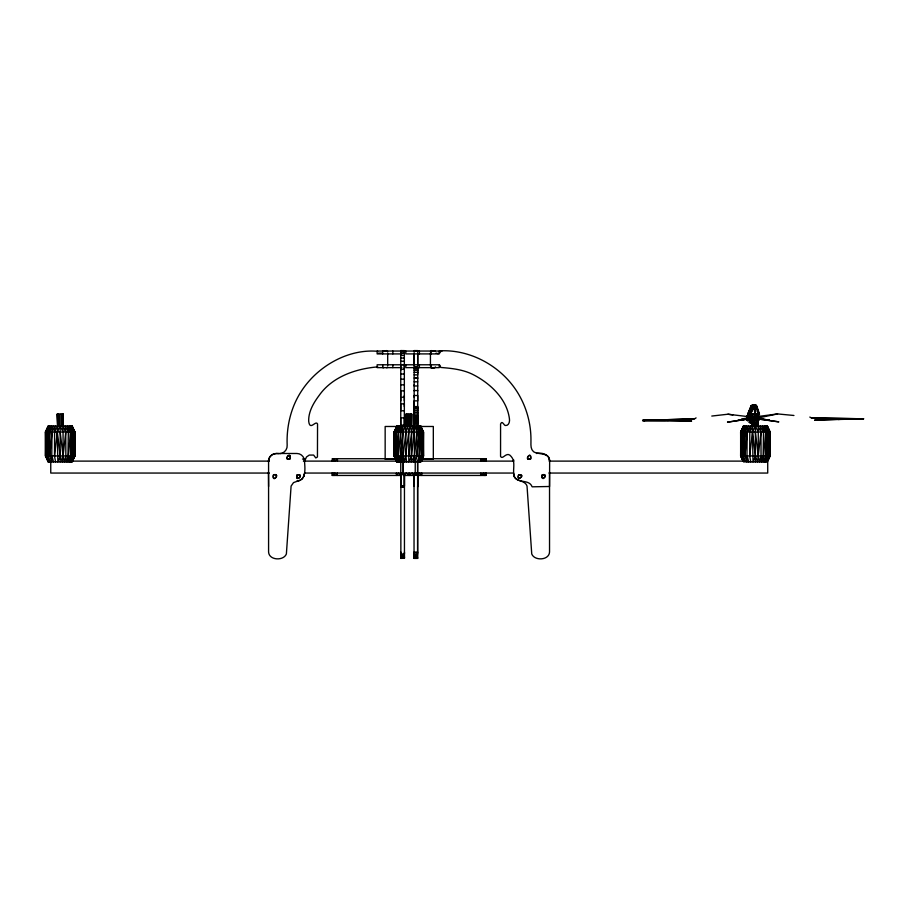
<?xml version="1.0" encoding="UTF-8"?>
<svg xmlns="http://www.w3.org/2000/svg" width="909" height="909" viewBox="0 0 909 909"><rect width="100%" height="100%" fill="white"/><g stroke="black" fill="none" stroke-linecap="round" stroke-linejoin="round"><path stroke-width="1.36" d="M72.05 426.06L74.913 432.036L74.629 455.943L72.129 461.908L74.913 455.943L74.629 432.036L72.05 426.06L74.913 432.036L74.913 455.943L45.45 455.943L45.745 432.036L48.291 426.06L45.45 432.036L45.45 455.943L48.234 461.908L70.527 461.908L73.799 455.943L74.618 432.036L72.061 426.06L48.291 426.06L45.45 432.036L45.745 455.943L48.234 461.908M50.756 461.113L50.756 473.055L269.223 473.055M60.176 455.943L62.278 461.908L63.073 455.943L63.062 432.036L60.176 426.06L57.301 432.036L57.824 461.908L60.176 455.943L57.301 432.036L58.63 414.118L58.665 426.06L60.176 414.118L60.176 461.908M61.721 414.118L61.721 426.06L62.721 414.118L63.164 426.06L63.164 414.118L57.187 414.118L57.608 426.06L54.585 432.036L54.517 455.943L55.585 461.908M337.273 473.055L337.273 475.452L334.864 473.055L333.978 475.452L333.058 473.055L332.251 475.452L400.971 475.452M337.421 461.113L337.421 458.715L335.001 461.113L334.126 458.715L333.194 461.113L332.387 458.715L396.563 458.715M382.689 367.645L382.689 364.782M382.689 353.908L382.689 351.044M392.836 367.645L392.836 364.782M392.836 353.908L392.836 351.044M396.426 473.055L396.426 475.452L398.494 473.055L400.13 475.452L400.789 473.055M400.755 483.122L400.755 482.031M400.755 480.918L400.755 480.259M400.755 400.858L400.755 351.828L404.346 351.828L404.346 350.601L400.755 350.601L404.346 350.897M400.858 558.41L400.858 557.706L404.448 557.706L404.448 556.865M400.858 556.865L400.858 555.717M400.858 475.043L400.858 553.979L404.448 553.979L404.448 474.85L404.448 486.099M400.755 461.17L400.755 486.804L404.346 486.815L404.346 474.918L403.153 474.93L403.153 461.215M421.776 473.055L421.776 475.452L419.788 473.055L418.06 475.452L415.208 473.055L413.731 475.452L412.209 473.055L409.095 475.452L406.153 473.055L404.46 475.452L403.266 473.055L403.266 461.113M404.346 486.713L400.755 486.622M404.346 406.573L404.346 352.897M404.448 558.228L400.858 558.387L400.858 552.081M405.812 351.044L405.812 353.908L439.217 353.908L439.217 351.044M409.095 475.452L409.095 473.055M414.038 553.979L414.038 474.85L417.617 474.952L415.231 474.839L415.231 461.033M414.14 426.753L414.14 395.517L417.72 395.517L417.72 400.858L414.14 400.858L414.14 407.777L417.72 407.777M414.14 390.859L414.14 384.837M414.14 367.77L417.72 367.611M414.14 365.532L414.14 352.897M417.617 553.979L417.617 486.099M417.72 486.19L417.72 475.089M417.72 426.753L417.72 390.54L414.14 390.54L414.14 397.222M417.72 374.019L417.72 369.259M417.72 365.532L417.72 352.897M417.72 351.079L414.14 350.647M419.379 367.645L419.379 364.782M419.379 353.908L419.379 351.044M421.912 461.113L421.912 458.715L486.088 458.715L486.315 461.113M430.434 365.532L430.434 352.897M431.196 367.645L431.196 364.782M431.196 353.908L431.196 351.044M480.918 473.055L480.918 475.452L483.327 473.055L484.213 475.452L485.133 473.055L485.951 475.452L417.231 475.452M481.066 461.113L481.066 458.715L483.474 461.113L484.361 458.715L485.281 461.113L486.088 458.715M549.536 472.089L549.536 552.081C549.081 560.433 534.503 561.103 531.742 553.979L527.027 486.099C524.947 479.225 513.176 482.236 513.642 473.419M767.241 426.06L769.821 432.036L769.809 455.943L767.139 461.908L770.105 455.943L769.821 432.036L767.253 426.06L770.105 432.036L769.821 455.943L767.821 460.715L770.105 455.943L770.105 432.036L767.241 426.06L743.494 426.06L740.642 432.036L740.642 455.943L742.869 460.715M755.379 455.943L757.47 461.908L758.265 455.943L758.254 432.036L755.379 426.06L752.493 432.036L753.016 461.908L755.379 455.943L752.493 432.036L752.845 422.083M755.379 461.908L755.379 422.083M47.473 429.65L48.825 426.06L45.745 432.036L45.745 455.943L48.484 461.908L46.564 455.943L47.972 432.036L51.29 426.06L49.813 432.036L49.734 455.943L51.699 461.908L52.029 432.036L53.131 426.06L49.813 432.036L47.904 455.943L49.143 461.908L46.564 455.943L46.598 432.036L48.813 426.06L46.348 430.843L48.313 426.06M415.413 461.908L416.958 455.943L416.981 432.036L414.72 426.06L411.652 455.943L408.777 461.908L408.811 432.036L410.004 426.06L411.675 432.036L411.129 461.908L414.413 455.943L416.981 432.036L416.754 426.06L419.197 432.036L419.208 455.943L417.231 461.908L421.06 455.943L421.015 432.036L419.685 426.06L422.378 432.036L422.412 455.943L419.844 461.908M742.926 460.715L740.926 455.943L740.937 432.036L743.494 426.06L740.642 432.036L740.937 455.943L743.676 461.908L741.755 455.943L743.176 432.036L746.482 426.06L745.005 432.036L744.926 455.943L746.891 461.908L747.221 432.036L748.323 426.06L745.005 432.036L743.096 455.943L744.346 461.908L741.755 455.943L741.789 432.036L744.005 426.06L740.926 432.036L740.642 455.943L770.105 455.943M750.777 461.908L749.709 455.943L749.777 432.036L750.504 426.06L747.221 432.036L744.926 455.943M420.731 426.06L423.219 432.036L423.514 455.943L420.549 461.908L423.253 455.943L423.514 432.036L394.052 432.036L394.347 455.943L396.994 461.908L394.052 455.943L394.052 432.036L396.835 426.06L420.731 426.06L423.514 432.036L423.514 455.943L420.731 461.908L396.835 461.908L394.052 455.943L394.12 448.91M752.084 411.754L752.197 405.516L753.766 404.823L756.379 405.403C757.277 407.05 760.56 416.254 758.367 414.197L759.401 414.186L755.868 405.38L753.766 404.823L751.186 405.584L747.596 414.243L750.732 414.652L751.05 422.39L752.663 422.367L749.289 422.424L752.186 422.56L752.3 426.537M752.538 422.083L752.413 426.06L752.402 422.083M755.368 405.471L755.095 414.174L747.596 414.243L749.073 414.629L747.732 414.22L751.698 405.607L753.766 404.823L756.379 405.403L758.776 414.163L759.549 414.174L754.663 414.595L758.776 414.163L755.368 405.471L751.186 405.584L748.357 414.243L749.55 414.652L751.05 422.39M63.164 414.118L62.778 426.06L62.278 420.753M396.585 460.715L394.347 455.943L395.154 432.036L397.108 426.06L394.313 432.036L394.347 455.943L396.835 461.908M411.357 426.06L411.766 414.118L405.8 414.118L405.8 426.06L406.243 414.118L406.221 426.06L407.232 414.118L407.266 426.06L408.777 414.118L408.732 426.06L410.186 414.118L410.243 426.06L411.322 414.118L411.357 426.06L411.322 414.118M422.412 455.943L423.219 432.036L420.458 426.06L422.378 432.036M268.473 461.215L268.598 459.829M304.379 473.6L303.97 476.055L301.902 479.191M387.677 367.031L386.791 367.838M296.834 481.145C306.776 480.634 304.935 467.465 304.481 461.033C304.538 457.011 300.959 453.432 296.936 453.489L276.12 453.489C272.086 453.443 268.519 457.011 268.575 461.033L268.587 552.081C269.03 560.433 283.619 561.103 286.38 553.979L291.096 486.099L293.505 482.611L300.538 480.043M513.642 461.033L513.721 459.977M419.208 455.943L421.015 432.036L418.424 426.06L419.197 432.036L416.958 455.943L413.345 461.908L414.413 455.943L414.436 432.036L412.436 426.06L408.755 455.943M753.141 422.083L752.857 426.06L749.777 432.036M332.171 461.113L332.387 458.715M485.951 475.452L486.167 473.055M49.734 455.943L52.029 432.036L55.313 426.06L54.585 432.036M63.062 432.036L62.687 426.06L65.778 432.036L65.846 455.943L64.255 461.908L63.073 455.943L65.778 432.036L65.073 426.06L68.334 432.036L67.88 461.908L70.629 455.943L72.379 432.036L70.538 426.06L73.765 432.036L73.799 455.943L71.413 461.908L74.629 455.943L74.629 432.036L71.538 426.06L73.765 432.036L72.447 455.943L70.527 461.908M757.697 423.412L757.913 426.06L760.969 432.036L761.038 455.943L759.458 461.908L758.265 455.943L760.969 432.036L760.265 426.06L763.526 432.036L763.071 461.908L765.821 455.943L767.582 432.036L765.73 426.06L768.957 432.036L768.991 455.943L766.605 461.908L769.821 455.943L769.809 432.036L766.73 426.06L768.957 432.036L767.65 455.943L765.719 461.908L745.425 461.908L743.096 455.943L743.176 432.036L745.005 426.06L741.789 432.036L740.926 455.943L743.107 460.715M54.517 455.943L57.301 432.036M749.709 455.943L752.493 432.036M435.434 366.941C434.922 368.668 431.093 368.668 430.434 367.031M752.084 426.537L752.584 422.537L749.868 422.412L749.55 414.652L750.732 414.652M754.368 422.083L753.856 426.06L753.845 422.083M751.402 417.481L751.504 420.322L747.084 420.424L747.653 416.095L749.152 416.061L751.345 416.061L750.686 420.333L747.084 420.424L746.891 416.117L747.653 416.095L751.345 416.061L746.891 416.117L747.221 420.435L758.708 420.253L758.572 415.947L757.424 415.958M753.766 404.823L753.436 405.562L751.698 405.607L750.527 414.197L747.732 414.22L757.22 414.163L756.265 414.584L756.595 422.333L758.356 422.299L757.47 422.31M268.655 459.977L268.871 458.931M395.188 455.943L398.426 461.908L396.551 455.943L396.506 432.036L397.858 426.06L395.154 432.036L395.188 455.943L397.551 461.908L394.347 455.943M753.254 423.867L752.641 426.526L752.584 422.537L749.289 422.424L756.595 422.333M753.231 409.209L754.129 405.425L755.868 405.38L756.186 409.164M304.629 461.17L306.481 457L309.253 455.079L313.628 455.068L315.787 457.954L317.446 457L317.548 423.992C315.753 419.81 309.889 431.4 308.696 421.276C308.344 411.732 313.571 402.869 319.093 395.517C332.399 376.485 356.248 368.645 377.735 366.895M747.084 420.424L747.834 420.401L749.152 416.061L751.345 416.061L746.891 416.117L750.948 416.083L752.22 419.254M303.856 476.407L304.345 474.816M752.459 416.061L754.459 420.322L754.277 416.027L756.481 420.288L757.822 415.958L758.572 415.947L757.947 420.265L757.822 415.958L756.322 415.981L749.777 416.095L749.97 420.401L752.641 420.31L749.777 416.095L750.948 416.083L751.129 420.333L749.97 420.401L748.05 416.129L748.232 420.424L751.129 420.333L750.504 416.083L747.039 416.129L747.221 420.435L751.129 420.333L750.504 416.083M72.209 460.715L73.379 457.136M268.791 459.034C269.996 454.693 274.836 452.943 278.949 453.648M430.457 351.272L431.332 350.59L435.4 351.226M742.664 429.65L744.016 426.06L740.937 432.036L740.937 455.943L742.869 459.522M418.742 461.908L421.06 455.943M396.835 426.06L394.313 432.036L397.108 426.06M743.505 426.06L740.926 432.036L741.278 441.876M396.506 432.036L399.096 426.06L396.551 455.943L399.608 461.908L398.369 455.943L398.358 432.036L400.778 426.06L401.074 461.908L398.369 455.943L400.608 432.036L402.778 426.06L402.767 461.908L400.585 455.943L403.153 432.036L405.073 426.06L405.914 432.036L405.891 455.943L406.641 461.908M748.902 413.004L752.197 405.516M382.723 351.226L386.791 350.59L387.654 351.272M72.379 460.715L74.618 455.943L74.618 432.036L71.527 426.06M767.571 460.715L769.809 455.943L769.469 446.092M74.913 455.943L71.936 461.908L74.629 455.943L74.084 440.479M421.299 459.522L423.253 455.943L423.219 432.036M765.719 461.908L768.991 455.943L769.809 432.036L766.719 426.06L768.082 429.65M530.788 458.761C531.208 449.932 523.482 461.352 530.481 459.045M273.427 474.964C271.768 483.849 280.983 473.35 273.825 474.691M290.073 458.829C291.914 449.739 281.767 461.363 290.312 458.602C290.232 450.16 283.165 461.17 289.676 459.102M297.084 474.952C294.527 483.611 305.685 473.487 297.084 474.952C295.107 483.111 304.913 474.134 297.482 474.68M530.595 458.818C531.856 450.046 523.198 460.579 530.208 459.079M542.15 474.964C540.935 483.815 549.672 473.282 542.537 474.703M273.37 475.066C272.234 483.599 280.824 473.328 273.745 474.793M518.869 474.691C514.994 483.69 527.788 473.419 518.391 475.202C516.903 482.327 525.913 473.941 518.641 474.839M542.355 474.93C539.56 482.043 549.786 474.35 542.366 474.93L542.775 474.703M667.99 420.526L691.647 421.003L642.583 420.481L694.533 418.799L696.089 417.901M757.663 417.254L759.81 416.402L757.356 417.276M749.107 418.879L727.541 422.151L749.107 418.879L753.038 417.22L727.961 414.22L711.781 416.049M757.152 414.618L758.367 414.197L758.254 432.036M757.458 414.584L758.776 414.163L756.265 414.584L757.776 422.31L757.458 414.584L759.401 414.186L757.936 414.606M751.186 414.606L755.095 414.174L753.436 405.562L750.527 414.197L751.186 414.606L751.516 422.401L752.186 422.56L749.402 422.424M811.476 417.958L863.55 418.799L838.155 419.379L863.55 418.799L811.476 417.958L809.817 417.072M668.024 420.64L642.583 420.481L694.533 418.799M644.822 420.288L643.879 420.469L666.717 420.322M382.041 353.158L378.474 353.169M768.9 420.424L778.854 421.867L757.14 418.89L769.605 420.299L757.265 418.163L769.605 420.299M793.943 415.481L777.581 413.925L757.265 418.163M758.083 416.492L777.581 413.925M741.494 418.969L753.038 417.22L749.493 416.731L749.573 417.663L751.3 418.095L749.493 416.731M279.927 453.648C284.222 453.455 287.574 449.341 287.164 445.126C286.403 426.105 291.05 406.812 301.606 390.859C317.741 366.111 348.158 348.704 377.633 351.294M737.881 420.242L748.107 418.844L744.176 418.844M751.323 420.333L749.152 416.061L749.311 420.367L751.504 420.322L747.834 420.401L747.653 416.095M861.607 418.969L863.55 418.799L814.589 420.128L838.178 419.265M417.617 474.691L415.231 474.839L415.231 473.419L417.617 473.419L417.617 461.033L417.617 558.41L414.038 558.41L414.038 552.081L417.617 552.081M838.155 419.379L861.755 418.719M747.834 420.401L751.504 420.322M757.549 420.265L758.708 420.253L758.436 415.947L758.561 420.253L757.708 417.038M839.427 419.049L862.255 418.81L861.289 418.651M400.755 350.658L404.346 350.749M414.14 350.897L417.72 350.919M442.058 351.044L377.144 351.044L377.144 353.908L401.914 353.908M400.755 351.294L404.346 351.272M400.755 353.328L404.346 353.328L404.346 350.59M400.755 355.408L404.346 355.408M400.755 358.055L404.346 358.055M400.755 361.259L404.346 361.259M401.914 364.782L377.144 364.782L377.144 367.645L401.914 367.645M400.755 364.998L404.346 364.998M414.14 366.941L417.72 367.031M414.14 367.247L417.72 367.247M414.14 367.452L417.72 367.452M414.14 367.838L417.72 368.02M414.14 368.838L417.72 368.838M400.755 369.259L404.346 369.259M414.14 370.27L417.72 370.27M414.14 372.292L417.72 372.292M400.755 374.019L404.346 374.019M414.14 374.883L417.72 374.883M400.755 379.189L404.346 379.189M414.14 381.814L417.72 381.814M400.755 384.837L404.346 384.837M417.72 385.961L414.14 385.961L414.14 366.895M400.755 390.859L404.346 390.859M404.346 397.222L400.755 397.222L400.755 426.753M414.14 406.573L417.72 406.573L417.72 421.276L414.14 421.276M414.14 407.175L417.72 407.175M417.72 408.38L414.14 408.38L414.14 417.64L417.72 417.64M414.14 408.982L417.72 408.982M404.346 410.766L400.755 410.766L400.755 403.869L404.346 403.869L404.346 426.753M414.14 410.709L417.72 410.709M414.14 412.368L417.72 412.368M414.14 413.97L417.72 413.97M414.14 415.493L417.72 415.493M414.14 416.231L417.72 416.231M414.14 416.947L417.72 416.947M417.72 418.299L414.14 418.299L414.14 425.492M414.14 418.947L417.72 418.947M414.14 419.572L417.72 419.572M414.14 420.163L417.72 420.163M644.367 420.367L665.558 420.356L642.583 420.481L644.549 420.628M414.14 420.731L417.72 420.731M414.14 421.787L417.72 421.787L417.72 425.492M414.14 422.276L417.72 422.276M414.14 422.435L417.72 422.537M414.14 422.617L417.72 422.73M414.14 422.833L417.72 422.833M414.14 422.946L417.72 423.083M414.14 423.253L417.72 423.253M414.14 423.605L417.72 423.605M414.14 423.992L417.72 423.992M400.744 426.48L385.155 426.48L385.155 459.215L396.494 459.215M403.573 426.48L406.403 426.48M410.652 426.48L433.32 426.48L433.32 459.215L421.992 459.215M45.45 432.036L74.913 432.036M740.642 432.036L770.105 432.036M536.446 453.489C541.832 452.239 549.638 454.398 549.547 461.033M394.052 455.943L423.514 455.943L420.515 461.908L423.253 455.943L423.151 453.125M302.492 459.034L305.288 459.034M70.629 461.113L269.325 461.113M303.39 461.113L396.563 461.113M420.822 461.113L513.676 461.113M549.15 461.113L746.437 461.113M764.878 461.113L767.719 461.113L767.719 473.055L549.036 473.055M304.674 473.055L401.858 473.055M403.266 473.055L513.551 473.055M415.231 474.123L417.617 474.123M415.231 474.532L417.617 474.521M403.619 475.452L414.572 475.452M400.755 486.19L404.346 486.19M400.755 486.36L404.346 486.36M400.755 486.497L404.346 486.497M414.038 552.831L417.617 552.831M414.038 554.354L417.617 554.354M400.858 555.365L404.448 555.365M414.038 555.717L417.617 555.717M400.858 556.535L404.448 556.535M414.038 556.865L417.617 556.865M400.858 557.49L404.448 557.49M414.038 557.706L417.617 557.706M748.357 414.243L749.914 414.254M383.575 367.838L382.678 366.941M752.186 422.56L750.175 422.424L749.857 414.618L748.766 414.209M749.868 422.412L751.788 422.56L752.197 426.537M439.433 365.157C440.751 365.202 439.979 366.838 440.74 367.452C451.83 368.338 463.51 369.531 473.657 374.883C490.576 383.643 507.006 399.176 509.449 418.947C509.904 421.765 508.756 426.128 505.097 425.492C503.643 424.673 502.052 420.14 500.575 423.992L500.564 456.409C502.757 460.454 506.608 450.489 511.165 456.477C516.028 461.863 512.346 469.737 514.153 476.055C517.323 484.133 529.015 478.566 532.129 486.815L549.536 486.497L549.65 461.215C549.672 451.989 538.776 455.091 533.549 451.716C530.027 448.728 531.117 443.66 530.958 439.661C530.958 424.912 527.277 410.22 520.3 397.222C505.109 368.736 473.294 349.59 440.945 350.794C440.24 352.942 439.195 354.419 436.07 353.158M727.961 414.22L732.893 414.947M755.095 422.515L751.516 422.401L749.857 414.618M46.382 457.136L47.677 459.522M268.587 486.497L268.473 472.191M422.674 430.843L420.492 426.06L421.628 429.65M46.279 457.136L48.45 461.908M50.234 461.908L47.904 455.943L47.972 432.036L49.813 426.06L46.598 432.036L45.734 455.943L45.745 432.036L45.882 436.252M395.574 457.136L396.756 460.715M513.778 474.816L514.267 476.407M754.129 405.425L755.902 411.709M747.039 416.129L748.232 420.424M747.175 455.943L748.709 461.908M51.972 455.943L53.517 461.908M549.241 458.931L549.468 459.977M304.185 458.943L304.401 459.977M417.595 473.055L418.06 475.452M763.526 432.036L762.412 426.06L765.742 432.036L765.821 455.943L764.503 461.908L767.65 455.943L767.582 432.036L764.276 426.06L765.742 432.036L763.583 455.943L761.333 461.908L761.038 455.943M68.334 432.036L67.221 426.06L70.55 432.036L70.629 455.943L69.311 461.908L72.447 455.943L72.379 432.036L69.084 426.06L70.55 432.036L68.38 455.943L66.141 461.908L65.846 455.943M755.379 432.036L758.265 455.943M60.176 432.036L63.073 455.943M332.024 473.055L332.251 475.452M751.97 416.061L752.152 420.367M57.187 414.118L57.653 426.06L57.642 414.118M756.322 415.981L756.481 420.288M751.186 416.038L751.288 419.265M751.788 422.56L751.891 426.537M387.688 352.897L387.688 365.532M417.72 353.158L417.72 364.998M417.72 366.895L417.72 390.859M417.72 474.93L417.72 486.804M414.14 353.158L414.14 364.998M414.038 474.839L414.038 486.099M411.766 414.118L411.766 426.06M404.448 552.081L404.448 558.387M404.346 365.395L404.346 367.838M404.346 368.02L404.346 368.838M404.346 395.517L404.346 400.858M403.153 473.6L403.153 474.93M400.858 474.816L400.858 486.099M400.755 350.59L400.755 353.192M400.755 365.168L400.755 367.838M400.755 368.838L400.755 370.27M400.755 390.54L400.755 395.517M400.755 417.867L400.755 425.128L404.346 425.128L404.346 417.867L400.755 417.867M405.812 364.782L405.812 367.645L439.217 367.645L439.217 364.782L405.812 364.782M756.924 414.118L756.924 426.06L757.913 414.118L757.97 426.06L758.356 414.118L756.924 414.118M62.778 414.118L62.721 426.06L62.721 414.118M405.914 432.036L403.13 455.943L404.687 461.908L408.811 432.036L407.493 426.06L405.914 432.036M417.72 350.601L414.14 350.59L414.14 351.294L417.72 351.294L417.72 350.59M417.72 378.03L414.14 378.03L417.72 378.133M417.617 558.126L414.038 558.126L417.617 558.228M417.617 474.964L415.231 474.839L417.617 474.964"/></g></svg>
